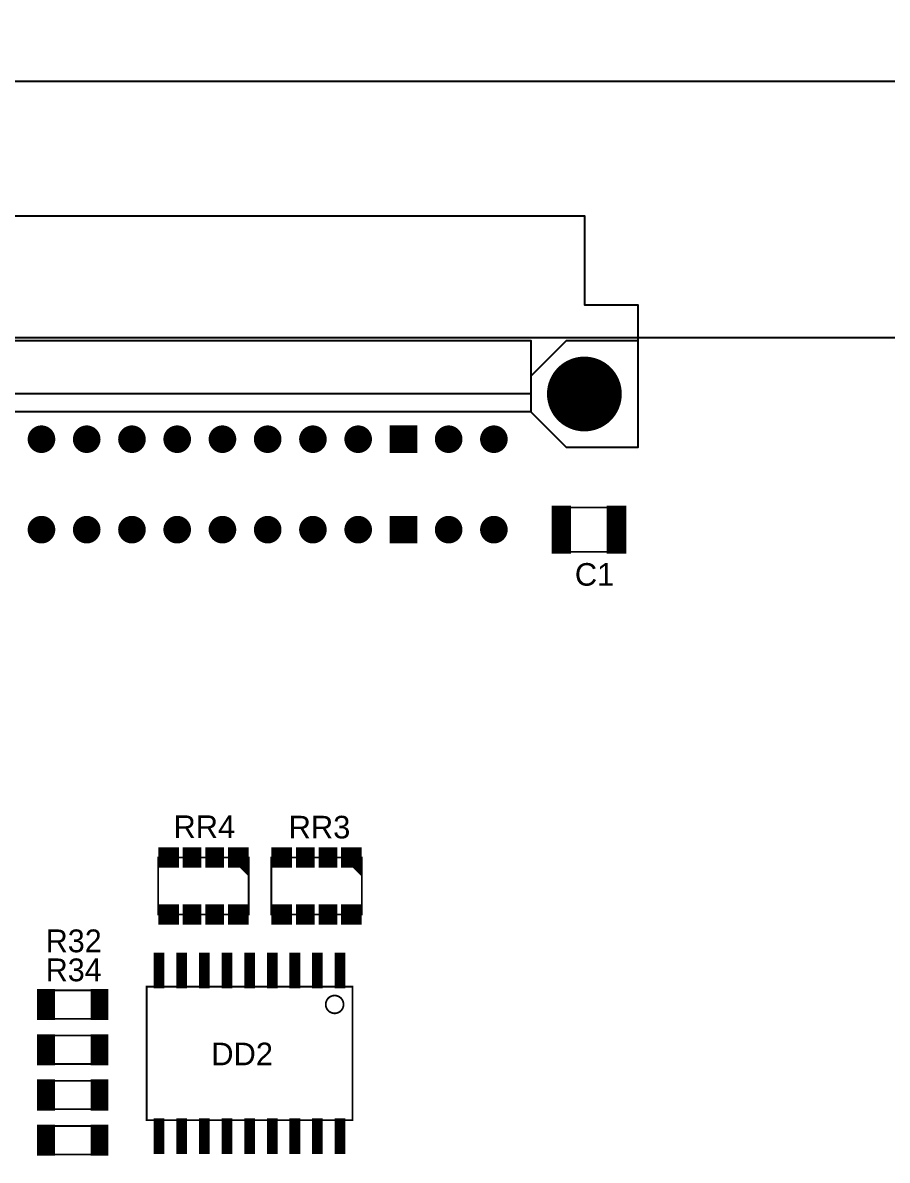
# Model space of a CAD drawing. Extents: x 51 to 816, y 111 to 274.
# Drawn here: x 141.8 to 202.5, y 193.7 to 273.6 of the extents above; entities that cross this region are included whole.
import ezdxf
from ezdxf.enums import TextEntityAlignment as Align

# ---------------------------------------------------------------- set-up
doc = ezdxf.new("R2010")
doc.units = 0
doc.header["$MEASUREMENT"] = 0
doc.layers.add('BOARD', color=7, linetype='Continuous')
doc.layers.add('TOP', color=7, linetype='Continuous')
doc.layers.add('РАЗМЕРЫ', color=7, linetype='Continuous', lineweight=0)
doc.styles.add('ГОСТ 2.304', font='CS_Gost2304.shx')
doc.dimstyles.new('ГОСТ', dxfattribs={"dimscale": 0, "dimtxt": 3, "dimasz": 3, "dimexe": 1.25, "dimexo": 0, "dimtad": 1, "dimtoh": 1, "dimdec": 3, "dimtxsty": 'ГОСТ 2.304', "dimcen": 5, "dimadec": 3, "dimazin": 2, "dimtfac": 0.75, "dimtdec": 4, "dimtmove": 1, "dimatfit": 3, "dimfxl": 1, "dimtolj": 1, "dimarcsym": 0})

# ---------------------------------------------------------------- blocks, each defined once
blk = doc.blocks.new('*D658')
at = {"layer": 'Defpoints', "color": 0}
for p in [(354.42, 269.484), (63.272, 251.484), (354.42, 251.484)]:
    blk.add_point(p, dxfattribs=at)
at = {"layer": 'РАЗМЕРЫ', "color": 0, "lineweight": -2}
for p, q in [((63.272, 251.484), (63.272, 270.734)), ((354.42, 251.484), (354.42, 270.734)), ((66.272, 269.484), (351.42, 269.484))]:
    blk.add_line(p, q, dxfattribs=at)
at = {"layer": 'РАЗМЕРЫ', "color": 0}
for points in [[(66.272, 269.984), (66.272, 268.984), (63.272, 269.484)], [(351.42, 268.984), (351.42, 269.984), (354.42, 269.484)]]:
    blk.add_solid(points, dxfattribs=at)
at = {"layer": 'РАЗМЕРЫ', "color": 0, "linetype": 'Continuous', "insert": (208.846, 271.609), "char_height": 3, "attachment_point": 5, "style": 'ГОСТ 2.304'}
blk.add_mtext('\\A1;233*', dxfattribs=at)

msp = doc.modelspace()

# ---------------------------------------------------------------- linework, layer by layer
at = {"layer": 'BOARD'}
msp.add_lwpolyline([(63.2722, 251.484), (354.4197, 251.484), (354.4197, 122.8965), (63.2722, 122.8965)], close=True, dxfattribs=at)
at = {"layer": 'TOP'}
msp.add_lwpolyline([(74.9735, 260.0153), (181.2235, 260.0153), (181.2235, 253.7653), (184.9735, 253.7653), (184.9735, 243.7653), (179.9735, 243.7653), (177.4735, 246.2653), (73.7235, 246.2653), (71.2235, 243.7653), (66.2235, 243.7653), (66.2235, 253.7653), (69.9735, 253.7653), (69.9735, 260.0153)], close=True, dxfattribs=at)
for points in [[(177.4735, 247.5153), (73.7235, 247.5153), (73.7235, 251.2653), (177.4735, 251.2653), (177.4735, 246.2653)], [(177.4735, 248.7653), (179.9735, 251.2653), (184.9735, 251.2653)]]:
    msp.add_lwpolyline(points, dxfattribs=at)
at = {"layer": 'TOP', "const_width": 0.125}
for points in [[(178.661, 247.5153, 1), (183.786, 247.5153, 1)], [(142.2172, 244.3403, 1), (144.0297, 244.3403, 1)], [(145.3922, 244.3403, 1), (147.2047, 244.3403, 1)], [(148.5672, 244.3403, 1), (150.3797, 244.3403, 1)], [(151.7422, 244.3403, 1), (153.5547, 244.3403, 1)], [(154.9172, 244.3403, 1), (156.7297, 244.3403, 1)], [(158.0922, 244.3403, 1), (159.9047, 244.3403, 1)], [(161.2672, 244.3403, 1), (163.0797, 244.3403, 1)], [(164.4422, 244.3403, 1), (166.2547, 244.3403, 1)], [(170.7922, 244.3403, 1), (172.6047, 244.3403, 1)], [(173.9672, 244.3403, 1), (175.7797, 244.3403, 1)], [(142.2172, 237.9903, 1), (144.0297, 237.9903, 1)], [(145.3922, 237.9903, 1), (147.2047, 237.9903, 1)], [(148.5672, 237.9903, 1), (150.3797, 237.9903, 1)], [(151.7422, 237.9903, 1), (153.5547, 237.9903, 1)], [(154.9172, 237.9903, 1), (156.7297, 237.9903, 1)], [(158.0922, 237.9903, 1), (159.9047, 237.9903, 1)], [(161.2672, 237.9903, 1), (163.0797, 237.9903, 1)], [(164.4422, 237.9903, 1), (166.2547, 237.9903, 1)], [(170.7922, 237.9903, 1), (172.6047, 237.9903, 1)], [(173.9672, 237.9903, 1), (175.7797, 237.9903, 1)], [(163.6972, 204.034, 1), (163.6972, 205.284, 1)]]:
    msp.add_lwpolyline(points, format="xyb", close=True, dxfattribs=at)
for points in [[(180.3035, 249.9065), (180.3035, 245.124)], [(180.4285, 249.9503), (180.4285, 245.0803)], [(180.5535, 249.9878), (180.5535, 245.0428)], [(180.6785, 250.019), (180.6785, 245.0115)], [(180.8035, 250.0428), (180.8035, 244.9878)], [(180.9285, 250.0603), (180.9285, 244.9703)], [(181.0535, 250.0715), (181.0535, 244.959)], [(181.1785, 250.0765), (181.1785, 244.954)], [(181.3022, 250.0753), (181.3022, 244.9553)], [(181.4285, 250.069), (181.4285, 244.9615)], [(181.5535, 250.0553), (181.5535, 244.9753)], [(181.6785, 250.0365), (181.6785, 244.994)], [(181.8035, 250.0103), (181.8035, 245.0203)], [(181.9285, 249.9778), (181.9285, 245.0528)], [(182.0535, 249.939), (182.0535, 245.0915)], [(182.1785, 249.8928), (182.1785, 245.1378)], [(179.3035, 249.2115), (179.3035, 245.819)], [(179.4285, 249.344), (179.4285, 245.6865)], [(179.5535, 249.4578), (179.5535, 245.5728)], [(179.6785, 249.559), (179.6785, 245.4715)], [(179.8035, 249.6478), (179.8035, 245.3828)], [(179.9285, 249.7253), (179.9285, 245.3053)], [(180.0535, 249.794), (180.0535, 245.2365)], [(180.1785, 249.854), (180.1785, 245.1765)], [(182.3035, 249.839), (182.3035, 245.1915)], [(182.4285, 249.7765), (182.4285, 245.254)], [(182.5535, 249.7053), (182.5535, 245.3253)], [(182.6785, 249.624), (182.6785, 245.4065)], [(182.8035, 249.5315), (182.8035, 245.499)], [(182.9285, 249.4278), (182.9285, 245.6028)], [(183.0535, 249.3078), (183.0535, 245.7228)], [(183.1785, 249.1715), (183.1785, 245.859)], [(178.8035, 248.3578), (178.8035, 246.6728)], [(178.9285, 248.654), (178.9285, 246.3765)], [(179.0535, 248.8778), (179.0535, 246.1528)], [(179.1785, 249.059), (179.1785, 245.9715)], [(183.3035, 249.0115), (183.3035, 246.019)], [(183.4285, 248.8203), (183.4285, 246.2103)], [(183.5535, 248.5815), (183.5535, 246.449)], [(178.6785, 247.814), (178.6785, 247.2165)], [(183.6785, 248.249), (183.6785, 246.7815)], [(142.6785, 245.129), (142.6785, 243.5515)], [(142.8035, 245.1878), (142.8035, 243.4928)], [(142.9285, 245.2253), (142.9285, 243.4553)], [(143.0535, 245.2428), (143.0535, 243.4378)], [(143.1785, 245.244), (143.1785, 243.4365)], [(143.3035, 245.2278), (143.3035, 243.4528)], [(143.4285, 245.1928), (143.4285, 243.4878)], [(143.5535, 245.1378), (143.5535, 243.5428)], [(145.8035, 245.099), (145.8035, 243.5815)], [(145.9285, 245.1665), (145.9285, 243.514)], [(146.0535, 245.2128), (146.0535, 243.4678)], [(146.1785, 245.2378), (146.1785, 243.4428)], [(146.3035, 245.2453), (146.3035, 243.4353)], [(146.4285, 245.2365), (146.4285, 243.444)], [(146.5535, 245.209), (146.5535, 243.4715)], [(146.6785, 245.1628), (146.6785, 243.5178)], [(149.0535, 245.1428), (149.0535, 243.5378)], [(149.1785, 245.1965), (149.1785, 243.484)], [(149.3035, 245.2303), (149.3035, 243.4503)], [(149.4285, 245.2453), (149.4285, 243.4353)], [(149.5535, 245.2428), (149.5535, 243.4378)], [(149.6785, 245.2228), (149.6785, 243.4578)], [(149.8035, 245.184), (149.8035, 243.4965)], [(149.9285, 245.124), (149.9285, 243.5565)], [(152.1785, 245.114), (152.1785, 243.5665)], [(152.3035, 245.1778), (152.3035, 243.5028)], [(152.4285, 245.219), (152.4285, 243.4615)], [(152.5535, 245.2415), (152.5535, 243.439)], [(152.6785, 245.2453), (152.6785, 243.4353)], [(152.8035, 245.2328), (152.8035, 243.4478)], [(152.9285, 245.2015), (152.9285, 243.479)], [(153.0535, 245.1503), (153.0535, 243.5303)], [(155.4285, 245.1553), (155.4285, 243.5253)], [(155.5535, 245.2053), (155.5535, 243.4753)], [(155.6785, 245.234), (155.6785, 243.4465)], [(155.8035, 245.2453), (155.8035, 243.4353)], [(155.9285, 245.2403), (155.9285, 243.4403)], [(156.0535, 245.2165), (156.0535, 243.464)], [(156.1785, 245.174), (156.1785, 243.5065)], [(156.3035, 245.1078), (156.3035, 243.5728)], [(158.5535, 245.129), (158.5535, 243.5515)], [(158.6785, 245.1878), (158.6785, 243.4928)], [(158.8035, 245.2253), (158.8035, 243.4553)], [(158.9285, 245.2428), (158.9285, 243.4378)], [(159.0535, 245.244), (159.0535, 243.4365)], [(159.1785, 245.2278), (159.1785, 243.4528)], [(159.3035, 245.1928), (159.3035, 243.4878)], [(159.4285, 245.1378), (159.4285, 243.5428)], [(161.6785, 245.099), (161.6785, 243.5815)], [(161.8035, 245.1665), (161.8035, 243.514)], [(161.9285, 245.2128), (161.9285, 243.4678)], [(162.0535, 245.2378), (162.0535, 243.4428)], [(162.1785, 245.2453), (162.1785, 243.4353)], [(162.3035, 245.2365), (162.3035, 243.444)], [(162.4285, 245.209), (162.4285, 243.4715)], [(162.5535, 245.1628), (162.5535, 243.5178)], [(164.9285, 245.1428), (164.9285, 243.5378)], [(165.0535, 245.1965), (165.0535, 243.484)], [(165.1785, 245.2303), (165.1785, 243.4503)], [(165.3035, 245.2453), (165.3035, 243.4353)], [(165.4285, 245.2428), (165.4285, 243.4378)], [(165.5535, 245.2228), (165.5535, 243.4578)], [(165.6785, 245.184), (165.6785, 243.4965)], [(165.8035, 245.124), (165.8035, 243.5565)], [(167.6785, 245.2465), (167.6785, 243.434)], [(167.8035, 245.2465), (167.8035, 243.434)], [(167.9285, 245.2465), (167.9285, 243.434)], [(168.0535, 245.2465), (168.0535, 243.434)], [(168.1785, 245.2465), (168.1785, 243.434)], [(168.3035, 245.2465), (168.3035, 243.434)], [(168.4285, 245.2465), (168.4285, 243.434)], [(168.5535, 245.2465), (168.5535, 243.434)], [(168.6785, 245.2465), (168.6785, 243.434)], [(168.8035, 245.2465), (168.8035, 243.434)], [(168.9285, 245.2465), (168.9285, 243.434)], [(169.0535, 245.2465), (169.0535, 243.434)], [(169.1785, 245.2465), (169.1785, 243.434)], [(169.3035, 245.2465), (169.3035, 243.434)], [(169.4285, 245.2465), (169.4285, 243.434)], [(171.3035, 245.1553), (171.3035, 243.5253)], [(171.4285, 245.2053), (171.4285, 243.4753)], [(171.5535, 245.234), (171.5535, 243.4465)], [(171.6785, 245.2453), (171.6785, 243.4353)], [(171.8035, 245.2403), (171.8035, 243.4403)], [(171.9285, 245.2165), (171.9285, 243.464)], [(172.0535, 245.174), (172.0535, 243.5065)], [(172.1785, 245.1078), (172.1785, 243.5728)], [(174.4285, 245.129), (174.4285, 243.5515)], [(174.5535, 245.1878), (174.5535, 243.4928)], [(174.6785, 245.2253), (174.6785, 243.4553)], [(174.8035, 245.2428), (174.8035, 243.4378)], [(174.9285, 245.244), (174.9285, 243.4365)], [(175.0535, 245.2278), (175.0535, 243.4528)], [(175.1785, 245.1928), (175.1785, 243.4878)], [(175.3035, 245.1378), (175.3035, 243.5428)], [(142.3035, 244.7253), (142.3035, 243.9553)], [(142.4285, 244.9215), (142.4285, 243.759)], [(142.5535, 245.044), (142.5535, 243.6365)], [(143.6785, 245.0565), (143.6785, 243.624)], [(143.8035, 244.939), (143.8035, 243.7415)], [(143.9285, 244.7565), (143.9285, 243.924)], [(145.4285, 244.594), (145.4285, 244.0865)], [(145.5535, 244.8553), (145.5535, 243.8253)], [(145.6785, 245.0003), (145.6785, 243.6803)], [(146.8035, 245.0928), (146.8035, 243.5878)], [(146.9285, 244.9915), (146.9285, 243.689)], [(147.0535, 244.8415), (147.0535, 243.839)], [(147.1785, 244.5565), (147.1785, 244.124)], [(148.6785, 244.7753), (148.6785, 243.9053)], [(148.8035, 244.9503), (148.8035, 243.7303)], [(148.9285, 245.064), (148.9285, 243.6165)], [(150.0535, 245.0365), (150.0535, 243.644)], [(150.1785, 244.909), (150.1785, 243.7715)], [(150.3035, 244.704), (150.3035, 243.9765)], [(151.8035, 244.6678), (151.8035, 244.0128)], [(151.9285, 244.8903), (151.9285, 243.7903)], [(152.0535, 245.0228), (152.0535, 243.6578)], [(153.1785, 245.0753), (153.1785, 243.6053)], [(153.3035, 244.9665), (153.3035, 243.714)], [(153.4285, 244.8015), (153.4285, 243.879)], [(153.5535, 244.3878), (153.5535, 244.2928)], [(154.9285, 244.4815), (154.9285, 244.199)], [(155.0535, 244.8178), (155.0535, 243.8628)], [(155.1785, 244.9765), (155.1785, 243.704)], [(155.3035, 245.0815), (155.3035, 243.599)], [(156.4285, 245.014), (156.4285, 243.6665)], [(156.5535, 244.8765), (156.5535, 243.804)], [(156.6785, 244.6403), (156.6785, 244.0403)], [(158.1785, 244.7253), (158.1785, 243.9553)], [(158.3035, 244.9215), (158.3035, 243.759)], [(158.4285, 245.044), (158.4285, 243.6365)], [(159.5535, 245.0565), (159.5535, 243.624)], [(159.6785, 244.939), (159.6785, 243.7415)], [(159.8035, 244.7565), (159.8035, 243.924)], [(161.3035, 244.594), (161.3035, 244.0865)], [(161.4285, 244.8553), (161.4285, 243.8253)], [(161.5535, 245.0003), (161.5535, 243.6803)], [(162.6785, 245.0928), (162.6785, 243.5878)], [(162.8035, 244.9915), (162.8035, 243.689)], [(162.9285, 244.8415), (162.9285, 243.839)], [(163.0535, 244.5565), (163.0535, 244.124)], [(164.5535, 244.7753), (164.5535, 243.9053)], [(164.6785, 244.9503), (164.6785, 243.7303)], [(164.8035, 245.064), (164.8035, 243.6165)], [(165.9285, 245.0365), (165.9285, 243.644)], [(166.0535, 244.909), (166.0535, 243.7715)], [(166.1785, 244.704), (166.1785, 243.9765)], [(170.8035, 244.4815), (170.8035, 244.199)], [(170.9285, 244.8178), (170.9285, 243.8628)], [(171.0535, 244.9765), (171.0535, 243.704)], [(171.1785, 245.0815), (171.1785, 243.599)], [(172.3035, 245.014), (172.3035, 243.6665)], [(172.4285, 244.8765), (172.4285, 243.804)], [(172.5535, 244.6403), (172.5535, 244.0403)], [(174.0535, 244.7253), (174.0535, 243.9553)], [(174.1785, 244.9215), (174.1785, 243.759)], [(174.3035, 245.044), (174.3035, 243.6365)], [(175.4285, 245.0565), (175.4285, 243.624)], [(175.5535, 244.939), (175.5535, 243.7415)], [(175.6785, 244.7565), (175.6785, 243.924)], [(179.0535, 239.6153), (179.0535, 236.3653)], [(179.1785, 239.6153), (179.1785, 236.3653)], [(179.3035, 239.6153), (179.3035, 236.3653)], [(179.4285, 239.6153), (179.4285, 236.3653)], [(179.5535, 239.6153), (179.5535, 236.3653)], [(179.6785, 239.6153), (179.6785, 236.3653)], [(179.8035, 239.6153), (179.8035, 236.3653)], [(179.9285, 239.6153), (179.9285, 236.3653)], [(180.0535, 239.6153), (180.0535, 236.3653)], [(180.1785, 239.6153), (180.1785, 236.3653)], [(182.9285, 239.6153), (182.9285, 236.3653)], [(183.0535, 239.6153), (183.0535, 236.3653)], [(183.1785, 239.6153), (183.1785, 236.3653)], [(183.3035, 239.6153), (183.3035, 236.3653)], [(183.4285, 239.6153), (183.4285, 236.3653)], [(183.5535, 239.6153), (183.5535, 236.3653)], [(183.6785, 239.6153), (183.6785, 236.3653)], [(183.8035, 239.6153), (183.8035, 236.3653)], [(183.9285, 239.6153), (183.9285, 236.3653)], [(184.0535, 239.6153), (184.0535, 236.3653)], [(142.6785, 238.779), (142.6785, 237.2015)], [(142.8035, 238.8378), (142.8035, 237.1428)], [(142.9285, 238.8753), (142.9285, 237.1053)], [(143.0535, 238.8928), (143.0535, 237.0878)], [(143.1785, 238.894), (143.1785, 237.0865)], [(143.3035, 238.8778), (143.3035, 237.1028)], [(143.4285, 238.8428), (143.4285, 237.1378)], [(143.5535, 238.7878), (143.5535, 237.1928)], [(145.8035, 238.749), (145.8035, 237.2315)], [(145.9285, 238.8165), (145.9285, 237.164)], [(146.0535, 238.8628), (146.0535, 237.1178)], [(146.1785, 238.8878), (146.1785, 237.0928)], [(146.3035, 238.8953), (146.3035, 237.0853)], [(146.4285, 238.8865), (146.4285, 237.094)], [(146.5535, 238.859), (146.5535, 237.1215)], [(146.6785, 238.8128), (146.6785, 237.1678)], [(146.8035, 238.7428), (146.8035, 237.2378)], [(148.9285, 238.714), (148.9285, 237.2665)], [(149.0535, 238.7928), (149.0535, 237.1878)], [(149.1785, 238.8465), (149.1785, 237.134)], [(149.3035, 238.8803), (149.3035, 237.1003)], [(149.4285, 238.8953), (149.4285, 237.0853)], [(149.5535, 238.8928), (149.5535, 237.0878)], [(149.6785, 238.8728), (149.6785, 237.1078)], [(149.8035, 238.834), (149.8035, 237.1465)], [(149.9285, 238.774), (149.9285, 237.2065)], [(152.1785, 238.764), (152.1785, 237.2165)], [(152.3035, 238.8278), (152.3035, 237.1528)], [(152.4285, 238.869), (152.4285, 237.1115)], [(152.5535, 238.8915), (152.5535, 237.089)], [(152.6785, 238.8953), (152.6785, 237.0853)], [(152.8035, 238.8828), (152.8035, 237.0978)], [(152.9285, 238.8515), (152.9285, 237.129)], [(153.0535, 238.8003), (153.0535, 237.1803)], [(153.1785, 238.7253), (153.1785, 237.2553)], [(155.3035, 238.7315), (155.3035, 237.249)], [(155.4285, 238.8053), (155.4285, 237.1753)], [(155.5535, 238.8553), (155.5535, 237.1253)], [(155.6785, 238.884), (155.6785, 237.0965)], [(155.8035, 238.8953), (155.8035, 237.0853)], [(155.9285, 238.8903), (155.9285, 237.0903)], [(156.0535, 238.8665), (156.0535, 237.114)], [(156.1785, 238.824), (156.1785, 237.1565)], [(156.3035, 238.7578), (156.3035, 237.2228)], [(158.5535, 238.779), (158.5535, 237.2015)], [(158.6785, 238.8378), (158.6785, 237.1428)], [(158.8035, 238.8753), (158.8035, 237.1053)], [(158.9285, 238.8928), (158.9285, 237.0878)], [(159.0535, 238.894), (159.0535, 237.0865)], [(159.1785, 238.8778), (159.1785, 237.1028)], [(159.3035, 238.8428), (159.3035, 237.1378)], [(159.4285, 238.7878), (159.4285, 237.1928)], [(161.6785, 238.749), (161.6785, 237.2315)], [(161.8035, 238.8165), (161.8035, 237.164)], [(161.9285, 238.8628), (161.9285, 237.1178)], [(162.0535, 238.8878), (162.0535, 237.0928)], [(162.1785, 238.8953), (162.1785, 237.0853)], [(162.3035, 238.8865), (162.3035, 237.094)], [(162.4285, 238.859), (162.4285, 237.1215)], [(162.5535, 238.8128), (162.5535, 237.1678)], [(162.6785, 238.7428), (162.6785, 237.2378)], [(164.8035, 238.714), (164.8035, 237.2665)], [(164.9285, 238.7928), (164.9285, 237.1878)], [(165.0535, 238.8465), (165.0535, 237.134)], [(165.1785, 238.8803), (165.1785, 237.1003)], [(165.3035, 238.8953), (165.3035, 237.0853)], [(165.4285, 238.8928), (165.4285, 237.0878)], [(165.5535, 238.8728), (165.5535, 237.1078)], [(165.6785, 238.834), (165.6785, 237.1465)], [(165.8035, 238.774), (165.8035, 237.2065)], [(167.6785, 238.8965), (167.6785, 237.084)], [(167.8035, 238.8965), (167.8035, 237.084)], [(167.9285, 238.8965), (167.9285, 237.084)], [(168.0535, 238.8965), (168.0535, 237.084)], [(168.1785, 238.8965), (168.1785, 237.084)], [(168.3035, 238.8965), (168.3035, 237.084)], [(168.4285, 238.8965), (168.4285, 237.084)], [(168.5535, 238.8965), (168.5535, 237.084)], [(168.6785, 238.8965), (168.6785, 237.084)], [(168.8035, 238.8965), (168.8035, 237.084)], [(168.9285, 238.8965), (168.9285, 237.084)], [(169.0535, 238.8965), (169.0535, 237.084)], [(169.1785, 238.8965), (169.1785, 237.084)], [(169.3035, 238.8965), (169.3035, 237.084)], [(169.4285, 238.8965), (169.4285, 237.084)], [(171.1785, 238.7315), (171.1785, 237.249)], [(171.3035, 238.8053), (171.3035, 237.1753)], [(171.4285, 238.8553), (171.4285, 237.1253)], [(171.5535, 238.884), (171.5535, 237.0965)], [(171.6785, 238.8953), (171.6785, 237.0853)], [(171.8035, 238.8903), (171.8035, 237.0903)], [(171.9285, 238.8665), (171.9285, 237.114)], [(172.0535, 238.824), (172.0535, 237.1565)], [(172.1785, 238.7578), (172.1785, 237.2228)], [(174.4285, 238.779), (174.4285, 237.2015)], [(174.5535, 238.8378), (174.5535, 237.1428)], [(174.6785, 238.8753), (174.6785, 237.1053)], [(174.8035, 238.8928), (174.8035, 237.0878)], [(174.9285, 238.894), (174.9285, 237.0865)], [(175.0535, 238.8778), (175.0535, 237.1028)], [(175.1785, 238.8428), (175.1785, 237.1378)], [(175.3035, 238.7878), (175.3035, 237.1928)], [(142.3035, 238.3753), (142.3035, 237.6053)], [(142.4285, 238.5715), (142.4285, 237.409)], [(142.5535, 238.694), (142.5535, 237.2865)], [(143.6785, 238.7065), (143.6785, 237.274)], [(143.8035, 238.589), (143.8035, 237.3915)], [(143.9285, 238.4065), (143.9285, 237.574)], [(145.4285, 238.244), (145.4285, 237.7365)], [(145.5535, 238.5053), (145.5535, 237.4753)], [(145.6785, 238.6503), (145.6785, 237.3303)], [(146.9285, 238.6415), (146.9285, 237.339)], [(147.0535, 238.4915), (147.0535, 237.489)], [(147.1785, 238.2065), (147.1785, 237.774)], [(148.6785, 238.4253), (148.6785, 237.5553)], [(148.8035, 238.6003), (148.8035, 237.3803)], [(150.0535, 238.6865), (150.0535, 237.294)], [(150.1785, 238.559), (150.1785, 237.4215)], [(150.3035, 238.354), (150.3035, 237.6265)], [(151.8035, 238.3178), (151.8035, 237.6628)], [(151.9285, 238.5403), (151.9285, 237.4403)], [(152.0535, 238.6728), (152.0535, 237.3078)], [(153.3035, 238.6165), (153.3035, 237.364)], [(153.4285, 238.4515), (153.4285, 237.529)], [(153.5535, 238.0378), (153.5535, 237.9428)], [(154.9285, 238.1315), (154.9285, 237.849)], [(155.0535, 238.4678), (155.0535, 237.5128)], [(155.1785, 238.6265), (155.1785, 237.354)], [(156.4285, 238.664), (156.4285, 237.3165)], [(156.5535, 238.5265), (156.5535, 237.454)], [(156.6785, 238.2903), (156.6785, 237.6903)], [(158.1785, 238.3753), (158.1785, 237.6053)], [(158.3035, 238.5715), (158.3035, 237.409)], [(158.4285, 238.694), (158.4285, 237.2865)], [(159.5535, 238.7065), (159.5535, 237.274)], [(159.6785, 238.589), (159.6785, 237.3915)], [(159.8035, 238.4065), (159.8035, 237.574)], [(161.3035, 238.244), (161.3035, 237.7365)], [(161.4285, 238.5053), (161.4285, 237.4753)], [(161.5535, 238.6503), (161.5535, 237.3303)], [(162.8035, 238.6415), (162.8035, 237.339)], [(162.9285, 238.4915), (162.9285, 237.489)], [(163.0535, 238.2065), (163.0535, 237.774)], [(164.5535, 238.4253), (164.5535, 237.5553)], [(164.6785, 238.6003), (164.6785, 237.3803)], [(165.9285, 238.6865), (165.9285, 237.294)], [(166.0535, 238.559), (166.0535, 237.4215)], [(166.1785, 238.354), (166.1785, 237.6265)], [(170.8035, 238.1315), (170.8035, 237.849)], [(170.9285, 238.4678), (170.9285, 237.5128)], [(171.0535, 238.6265), (171.0535, 237.354)], [(172.3035, 238.664), (172.3035, 237.3165)], [(172.4285, 238.5265), (172.4285, 237.454)], [(172.5535, 238.2903), (172.5535, 237.6903)], [(174.0535, 238.3753), (174.0535, 237.6053)], [(174.1785, 238.5715), (174.1785, 237.409)], [(174.3035, 238.694), (174.3035, 237.2865)], [(175.4285, 238.7065), (175.4285, 237.274)], [(175.5535, 238.589), (175.5535, 237.3915)], [(175.6785, 238.4065), (175.6785, 237.574)], [(151.4285, 215.6278), (151.4285, 214.3153)], [(151.5535, 215.6278), (151.5535, 214.3153)], [(151.6785, 215.6278), (151.6785, 214.3153)], [(151.8035, 215.6278), (151.8035, 214.3153)], [(151.9285, 215.6278), (151.9285, 214.3153)], [(152.0535, 215.6278), (152.0535, 214.3153)], [(152.1785, 215.6278), (152.1785, 214.3153)], [(152.3035, 215.6278), (152.3035, 214.3153)], [(152.4285, 215.6278), (152.4285, 214.3153)], [(152.5535, 215.6278), (152.5535, 214.3153)], [(152.6785, 215.6278), (152.6785, 214.3153)], [(153.1785, 215.6278), (153.1785, 214.3153)], [(153.3035, 215.6278), (153.3035, 214.3153)], [(153.4285, 215.6278), (153.4285, 214.3153)], [(153.5535, 215.6278), (153.5535, 214.3153)], [(153.6785, 215.6278), (153.6785, 214.3153)], [(153.8035, 215.6278), (153.8035, 214.3153)], [(153.9285, 215.6278), (153.9285, 214.3153)], [(154.0535, 215.6278), (154.0535, 214.3153)], [(154.1785, 215.6278), (154.1785, 214.3153)], [(154.8035, 215.6278), (154.8035, 214.3153)], [(154.9285, 215.6278), (154.9285, 214.3153)], [(155.0535, 215.6278), (155.0535, 214.3153)], [(155.1785, 215.6278), (155.1785, 214.3153)], [(155.3035, 215.6278), (155.3035, 214.3153)], [(155.4285, 215.6278), (155.4285, 214.3153)], [(155.5535, 215.6278), (155.5535, 214.3153)], [(155.6785, 215.6278), (155.6785, 214.3153)], [(155.8035, 215.6278), (155.8035, 214.3153)], [(156.3035, 215.6278), (156.3035, 214.3153)], [(156.4285, 215.6278), (156.4285, 214.3153)], [(156.5535, 215.6278), (156.5535, 214.3153)], [(156.6785, 215.6278), (156.6785, 214.3153)], [(156.8035, 215.6278), (156.8035, 214.3153)], [(156.9285, 215.6278), (156.9285, 214.3153)], [(157.0535, 215.6278), (157.0535, 214.3153)], [(157.1785, 215.6278), (157.1785, 214.3153)], [(157.3035, 215.6278), (157.3035, 214.3153)], [(157.4285, 215.6278), (157.4285, 214.3153)], [(157.5535, 215.6278), (157.5535, 214.3153)], [(159.4285, 215.6278), (159.4285, 214.3153)], [(159.5535, 215.6278), (159.5535, 214.3153)], [(159.6785, 215.6278), (159.6785, 214.3153)], [(159.8035, 215.6278), (159.8035, 214.3153)], [(159.9285, 215.6278), (159.9285, 214.3153)], [(160.0535, 215.6278), (160.0535, 214.3153)], [(160.1785, 215.6278), (160.1785, 214.3153)], [(160.3035, 215.6278), (160.3035, 214.3153)], [(160.4285, 215.6278), (160.4285, 214.3153)], [(160.5535, 215.6278), (160.5535, 214.3153)], [(161.0535, 215.6278), (161.0535, 214.3153)], [(161.1785, 215.6278), (161.1785, 214.3153)], [(161.3035, 215.6278), (161.3035, 214.3153)], [(161.4285, 215.6278), (161.4285, 214.3153)], [(161.5535, 215.6278), (161.5535, 214.3153)], [(161.6785, 215.6278), (161.6785, 214.3153)], [(161.8035, 215.6278), (161.8035, 214.3153)], [(161.9285, 215.6278), (161.9285, 214.3153)], [(162.0535, 215.6278), (162.0535, 214.3153)], [(162.1785, 215.6278), (162.1785, 214.3153)], [(162.6785, 215.6278), (162.6785, 214.3153)], [(162.8035, 215.6278), (162.8035, 214.3153)], [(162.9285, 215.6278), (162.9285, 214.3153)], [(163.0535, 215.6278), (163.0535, 214.3153)], [(163.1785, 215.6278), (163.1785, 214.3153)], [(163.3035, 215.6278), (163.3035, 214.3153)], [(163.4285, 215.6278), (163.4285, 214.3153)], [(163.5535, 215.6278), (163.5535, 214.3153)], [(163.6785, 215.6278), (163.6785, 214.3153)], [(163.8035, 215.6278), (163.8035, 214.3153)], [(164.3035, 215.6278), (164.3035, 214.3153)], [(164.4285, 215.6278), (164.4285, 214.3153)], [(164.5535, 215.6278), (164.5535, 214.3153)], [(164.6785, 215.6278), (164.6785, 214.3153)], [(164.8035, 215.6278), (164.8035, 214.3153)], [(164.9285, 215.6278), (164.9285, 214.3153)], [(165.0535, 215.6278), (165.0535, 214.3153)], [(165.1785, 215.6278), (165.1785, 214.3153)], [(165.3035, 215.6278), (165.3035, 214.3153)], [(165.4285, 215.6278), (165.4285, 214.3153)], [(157.666, 213.7215), (156.416, 214.9715)], [(157.666, 213.8465), (156.541, 214.9715)], [(157.666, 213.9715), (156.666, 214.9715)], [(157.666, 214.0965), (156.791, 214.9715)], [(157.666, 214.2215), (156.916, 214.9715)], [(157.666, 214.3465), (157.041, 214.9715)], [(157.666, 214.4715), (157.166, 214.9715)], [(157.666, 214.5965), (157.291, 214.9715)], [(157.666, 214.7215), (157.416, 214.9715)], [(157.666, 214.8465), (157.541, 214.9715)], [(165.6035, 213.7215), (164.3535, 214.9715)], [(165.6035, 213.8465), (164.4785, 214.9715)], [(165.6035, 213.9715), (164.6035, 214.9715)], [(165.6035, 214.0965), (164.7285, 214.9715)], [(165.6035, 214.2215), (164.8535, 214.9715)], [(165.6035, 214.3465), (164.9785, 214.9715)], [(165.6035, 214.4715), (165.1035, 214.9715)], [(165.6035, 214.5965), (165.2285, 214.9715)], [(165.6035, 214.7215), (165.3535, 214.9715)], [(165.6035, 214.8465), (165.4785, 214.9715)], [(151.4285, 211.6278), (151.4285, 210.3153)], [(151.5535, 211.6278), (151.5535, 210.3153)], [(151.6785, 211.6278), (151.6785, 210.3153)], [(151.8035, 211.6278), (151.8035, 210.3153)], [(151.9285, 211.6278), (151.9285, 210.3153)], [(152.0535, 211.6278), (152.0535, 210.3153)], [(152.1785, 211.6278), (152.1785, 210.3153)], [(152.3035, 211.6278), (152.3035, 210.3153)], [(152.4285, 211.6278), (152.4285, 210.3153)], [(152.5535, 211.6278), (152.5535, 210.3153)], [(152.6785, 211.6278), (152.6785, 210.3153)], [(153.1785, 211.6278), (153.1785, 210.3153)], [(153.3035, 211.6278), (153.3035, 210.3153)], [(153.4285, 211.6278), (153.4285, 210.3153)], [(153.5535, 211.6278), (153.5535, 210.3153)], [(153.6785, 211.6278), (153.6785, 210.3153)], [(153.8035, 211.6278), (153.8035, 210.3153)], [(153.9285, 211.6278), (153.9285, 210.3153)], [(154.0535, 211.6278), (154.0535, 210.3153)], [(154.1785, 211.6278), (154.1785, 210.3153)], [(154.8035, 211.6278), (154.8035, 210.3153)], [(154.9285, 211.6278), (154.9285, 210.3153)], [(155.0535, 211.6278), (155.0535, 210.3153)], [(155.1785, 211.6278), (155.1785, 210.3153)], [(155.3035, 211.6278), (155.3035, 210.3153)], [(155.4285, 211.6278), (155.4285, 210.3153)], [(155.5535, 211.6278), (155.5535, 210.3153)], [(155.6785, 211.6278), (155.6785, 210.3153)], [(155.8035, 211.6278), (155.8035, 210.3153)], [(156.3035, 211.6278), (156.3035, 210.3153)], [(156.4285, 211.6278), (156.4285, 210.3153)], [(156.5535, 211.6278), (156.5535, 210.3153)], [(156.6785, 211.6278), (156.6785, 210.3153)], [(156.8035, 211.6278), (156.8035, 210.3153)], [(156.9285, 211.6278), (156.9285, 210.3153)], [(157.0535, 211.6278), (157.0535, 210.3153)], [(157.1785, 211.6278), (157.1785, 210.3153)], [(157.3035, 211.6278), (157.3035, 210.3153)], [(157.4285, 211.6278), (157.4285, 210.3153)], [(157.5535, 211.6278), (157.5535, 210.3153)], [(159.4285, 211.6278), (159.4285, 210.3153)], [(159.5535, 211.6278), (159.5535, 210.3153)], [(159.6785, 211.6278), (159.6785, 210.3153)], [(159.8035, 211.6278), (159.8035, 210.3153)], [(159.9285, 211.6278), (159.9285, 210.3153)], [(160.0535, 211.6278), (160.0535, 210.3153)], [(160.1785, 211.6278), (160.1785, 210.3153)], [(160.3035, 211.6278), (160.3035, 210.3153)], [(160.4285, 211.6278), (160.4285, 210.3153)], [(160.5535, 211.6278), (160.5535, 210.3153)], [(161.0535, 211.6278), (161.0535, 210.3153)], [(161.1785, 211.6278), (161.1785, 210.3153)], [(161.3035, 211.6278), (161.3035, 210.3153)], [(161.4285, 211.6278), (161.4285, 210.3153)], [(161.5535, 211.6278), (161.5535, 210.3153)], [(161.6785, 211.6278), (161.6785, 210.3153)], [(161.8035, 211.6278), (161.8035, 210.3153)], [(161.9285, 211.6278), (161.9285, 210.3153)], [(162.0535, 211.6278), (162.0535, 210.3153)], [(162.1785, 211.6278), (162.1785, 210.3153)], [(162.6785, 211.6278), (162.6785, 210.3153)], [(162.8035, 211.6278), (162.8035, 210.3153)], [(162.9285, 211.6278), (162.9285, 210.3153)], [(163.0535, 211.6278), (163.0535, 210.3153)], [(163.1785, 211.6278), (163.1785, 210.3153)], [(163.3035, 211.6278), (163.3035, 210.3153)], [(163.4285, 211.6278), (163.4285, 210.3153)], [(163.5535, 211.6278), (163.5535, 210.3153)], [(163.6785, 211.6278), (163.6785, 210.3153)], [(163.8035, 211.6278), (163.8035, 210.3153)], [(164.3035, 211.6278), (164.3035, 210.3153)], [(164.4285, 211.6278), (164.4285, 210.3153)], [(164.5535, 211.6278), (164.5535, 210.3153)], [(164.6785, 211.6278), (164.6785, 210.3153)], [(164.8035, 211.6278), (164.8035, 210.3153)], [(164.9285, 211.6278), (164.9285, 210.3153)], [(165.0535, 211.6278), (165.0535, 210.3153)], [(165.1785, 211.6278), (165.1785, 210.3153)], [(165.3035, 211.6278), (165.3035, 210.3153)], [(165.4285, 211.6278), (165.4285, 210.3153)], [(151.1785, 208.2215), (151.1785, 205.8465)], [(151.3035, 208.2215), (151.3035, 205.8465)], [(151.4285, 208.2215), (151.4285, 205.8465)], [(151.5535, 208.2215), (151.5535, 205.8465)], [(151.6785, 208.2215), (151.6785, 205.8465)], [(152.6785, 208.2215), (152.6785, 205.8465)], [(152.8035, 208.2215), (152.8035, 205.8465)], [(152.9285, 208.2215), (152.9285, 205.8465)], [(153.0535, 208.2215), (153.0535, 205.8465)], [(153.1785, 208.2215), (153.1785, 205.8465)], [(154.3035, 208.2215), (154.3035, 205.8465)], [(154.4285, 208.2215), (154.4285, 205.8465)], [(154.5535, 208.2215), (154.5535, 205.8465)], [(154.6785, 208.2215), (154.6785, 205.8465)], [(154.8035, 208.2215), (154.8035, 205.8465)], [(155.9285, 208.2215), (155.9285, 205.8465)], [(156.0535, 208.2215), (156.0535, 205.8465)], [(156.1785, 208.2215), (156.1785, 205.8465)], [(156.3035, 208.2215), (156.3035, 205.8465)], [(156.4285, 208.2215), (156.4285, 205.8465)], [(157.4285, 208.2215), (157.4285, 205.8465)], [(157.5535, 208.2215), (157.5535, 205.8465)], [(157.6785, 208.2215), (157.6785, 205.8465)], [(157.8035, 208.2215), (157.8035, 205.8465)], [(157.9285, 208.2215), (157.9285, 205.8465)], [(159.0535, 208.2215), (159.0535, 205.8465)], [(159.1785, 208.2215), (159.1785, 205.8465)], [(159.3035, 208.2215), (159.3035, 205.8465)], [(159.4285, 208.2215), (159.4285, 205.8465)], [(159.5535, 208.2215), (159.5535, 205.8465)], [(160.6785, 208.2215), (160.6785, 205.8465)], [(160.8035, 208.2215), (160.8035, 205.8465)], [(160.9285, 208.2215), (160.9285, 205.8465)], [(161.0535, 208.2215), (161.0535, 205.8465)], [(161.1785, 208.2215), (161.1785, 205.8465)], [(162.1785, 208.2215), (162.1785, 205.8465)], [(162.3035, 208.2215), (162.3035, 205.8465)], [(162.4285, 208.2215), (162.4285, 205.8465)], [(162.5535, 208.2215), (162.5535, 205.8465)], [(162.6785, 208.2215), (162.6785, 205.8465)], [(162.8035, 208.2215), (162.8035, 205.8465)], [(163.8035, 208.2215), (163.8035, 205.8465)], [(163.9285, 208.2215), (163.9285, 205.8465)], [(164.0535, 208.2215), (164.0535, 205.8465)], [(164.1785, 208.2215), (164.1785, 205.8465)], [(164.3035, 208.2215), (164.3035, 205.8465)], [(142.9285, 205.684), (142.9285, 203.6215)], [(143.0535, 205.684), (143.0535, 203.6215)], [(143.1785, 205.684), (143.1785, 203.6215)], [(143.3035, 205.684), (143.3035, 203.6215)], [(143.4285, 205.684), (143.4285, 203.6215)], [(143.5535, 205.684), (143.5535, 203.6215)], [(143.6785, 205.684), (143.6785, 203.6215)], [(143.8035, 205.684), (143.8035, 203.6215)], [(143.9285, 205.684), (143.9285, 203.6215)], [(146.6785, 205.684), (146.6785, 203.6215)], [(146.8035, 205.684), (146.8035, 203.6215)], [(146.9285, 205.684), (146.9285, 203.6215)], [(147.0535, 205.684), (147.0535, 203.6215)], [(147.1785, 205.684), (147.1785, 203.6215)], [(147.3035, 205.684), (147.3035, 203.6215)], [(147.4285, 205.684), (147.4285, 203.6215)], [(147.5535, 205.684), (147.5535, 203.6215)], [(147.6785, 205.684), (147.6785, 203.6215)], [(142.9285, 202.509), (142.9285, 200.4465)], [(143.0535, 202.509), (143.0535, 200.4465)], [(143.1785, 202.509), (143.1785, 200.4465)], [(143.3035, 202.509), (143.3035, 200.4465)], [(143.4285, 202.509), (143.4285, 200.4465)], [(143.5535, 202.509), (143.5535, 200.4465)], [(143.6785, 202.509), (143.6785, 200.4465)], [(143.8035, 202.509), (143.8035, 200.4465)], [(143.9285, 202.509), (143.9285, 200.4465)], [(146.6785, 202.509), (146.6785, 200.4465)], [(146.8035, 202.509), (146.8035, 200.4465)], [(146.9285, 202.509), (146.9285, 200.4465)], [(147.0535, 202.509), (147.0535, 200.4465)], [(147.1785, 202.509), (147.1785, 200.4465)], [(147.3035, 202.509), (147.3035, 200.4465)], [(147.4285, 202.509), (147.4285, 200.4465)], [(147.5535, 202.509), (147.5535, 200.4465)], [(147.6785, 202.509), (147.6785, 200.4465)], [(142.9285, 199.334), (142.9285, 197.2715)], [(143.0535, 199.334), (143.0535, 197.2715)], [(143.1785, 199.334), (143.1785, 197.2715)], [(143.3035, 199.334), (143.3035, 197.2715)], [(143.4285, 199.334), (143.4285, 197.2715)], [(143.5535, 199.334), (143.5535, 197.2715)], [(143.6785, 199.334), (143.6785, 197.2715)], [(143.8035, 199.334), (143.8035, 197.2715)], [(143.9285, 199.334), (143.9285, 197.2715)], [(146.6785, 199.334), (146.6785, 197.2715)], [(146.8035, 199.334), (146.8035, 197.2715)], [(146.9285, 199.334), (146.9285, 197.2715)], [(147.0535, 199.334), (147.0535, 197.2715)], [(147.1785, 199.334), (147.1785, 197.2715)], [(147.3035, 199.334), (147.3035, 197.2715)], [(147.4285, 199.334), (147.4285, 197.2715)], [(147.5535, 199.334), (147.5535, 197.2715)], [(147.6785, 199.334), (147.6785, 197.2715)], [(151.1785, 196.5965), (151.1785, 194.2215)], [(151.3035, 196.5965), (151.3035, 194.2215)], [(151.4285, 196.5965), (151.4285, 194.2215)], [(151.5535, 196.5965), (151.5535, 194.2215)], [(151.6785, 196.5965), (151.6785, 194.2215)], [(152.6785, 196.5965), (152.6785, 194.2215)], [(152.8035, 196.5965), (152.8035, 194.2215)], [(152.9285, 196.5965), (152.9285, 194.2215)], [(153.0535, 196.5965), (153.0535, 194.2215)], [(153.1785, 196.5965), (153.1785, 194.2215)], [(154.3035, 196.5965), (154.3035, 194.2215)], [(154.4285, 196.5965), (154.4285, 194.2215)], [(154.5535, 196.5965), (154.5535, 194.2215)], [(154.6785, 196.5965), (154.6785, 194.2215)], [(154.8035, 196.5965), (154.8035, 194.2215)], [(155.9285, 196.5965), (155.9285, 194.2215)], [(156.0535, 196.5965), (156.0535, 194.2215)], [(156.1785, 196.5965), (156.1785, 194.2215)], [(156.3035, 196.5965), (156.3035, 194.2215)], [(156.4285, 196.5965), (156.4285, 194.2215)], [(157.4285, 196.5965), (157.4285, 194.2215)], [(157.5535, 196.5965), (157.5535, 194.2215)], [(157.6785, 196.5965), (157.6785, 194.2215)], [(157.8035, 196.5965), (157.8035, 194.2215)], [(157.9285, 196.5965), (157.9285, 194.2215)], [(159.0535, 196.5965), (159.0535, 194.2215)], [(159.1785, 196.5965), (159.1785, 194.2215)], [(159.3035, 196.5965), (159.3035, 194.2215)], [(159.4285, 196.5965), (159.4285, 194.2215)], [(159.5535, 196.5965), (159.5535, 194.2215)], [(160.6785, 196.5965), (160.6785, 194.2215)], [(160.8035, 196.5965), (160.8035, 194.2215)], [(160.9285, 196.5965), (160.9285, 194.2215)], [(161.0535, 196.5965), (161.0535, 194.2215)], [(161.1785, 196.5965), (161.1785, 194.2215)], [(162.1785, 196.5965), (162.1785, 194.2215)], [(162.3035, 196.5965), (162.3035, 194.2215)], [(162.4285, 196.5965), (162.4285, 194.2215)], [(162.5535, 196.5965), (162.5535, 194.2215)], [(162.6785, 196.5965), (162.6785, 194.2215)], [(162.8035, 196.5965), (162.8035, 194.2215)], [(163.8035, 196.5965), (163.8035, 194.2215)], [(163.9285, 196.5965), (163.9285, 194.2215)], [(164.0535, 196.5965), (164.0535, 194.2215)], [(164.1785, 196.5965), (164.1785, 194.2215)], [(164.3035, 196.5965), (164.3035, 194.2215)], [(142.9285, 196.159), (142.9285, 194.0965)], [(143.0535, 196.159), (143.0535, 194.0965)], [(143.1785, 196.159), (143.1785, 194.0965)], [(143.3035, 196.159), (143.3035, 194.0965)], [(143.4285, 196.159), (143.4285, 194.0965)], [(143.5535, 196.159), (143.5535, 194.0965)], [(143.6785, 196.159), (143.6785, 194.0965)], [(143.8035, 196.159), (143.8035, 194.0965)], [(143.9285, 196.159), (143.9285, 194.0965)], [(146.6785, 196.159), (146.6785, 194.0965)], [(146.8035, 196.159), (146.8035, 194.0965)], [(146.9285, 196.159), (146.9285, 194.0965)], [(147.0535, 196.159), (147.0535, 194.0965)], [(147.1785, 196.159), (147.1785, 194.0965)], [(147.3035, 196.159), (147.3035, 194.0965)], [(147.4285, 196.159), (147.4285, 194.0965)], [(147.5535, 196.159), (147.5535, 194.0965)], [(147.6785, 196.159), (147.6785, 194.0965)]]:
    msp.add_lwpolyline(points, dxfattribs=at)
for points in [[(167.6172, 245.2465), (169.4297, 245.2465), (169.4297, 243.434), (167.6172, 243.434)], [(178.9785, 239.6153), (180.2285, 239.6153), (180.2285, 236.3653), (178.9785, 236.3653)], [(179.541, 236.4278), (179.541, 239.5528), (183.541, 239.5528), (183.541, 236.4278)], [(182.8535, 239.6153), (184.1035, 239.6153), (184.1035, 236.3653), (182.8535, 236.3653)], [(167.6172, 238.8965), (169.4297, 238.8965), (169.4297, 237.084), (167.6172, 237.084)], [(151.391, 215.6278), (152.7035, 215.6278), (152.7035, 214.3153), (151.391, 214.3153)], [(153.1035, 215.6278), (154.291, 215.6278), (154.291, 214.3153), (153.1035, 214.3153)], [(154.691, 215.6278), (155.8785, 215.6278), (155.8785, 214.3153), (154.691, 214.3153)], [(156.2785, 215.6278), (157.591, 215.6278), (157.591, 214.3153), (156.2785, 214.3153)], [(159.3285, 215.6278), (160.641, 215.6278), (160.641, 214.3153), (159.3285, 214.3153)], [(161.041, 215.6278), (162.2285, 215.6278), (162.2285, 214.3153), (161.041, 214.3153)], [(162.6285, 215.6278), (163.816, 215.6278), (163.816, 214.3153), (162.6285, 214.3153)], [(164.216, 215.6278), (165.5285, 215.6278), (165.5285, 214.3153), (164.216, 214.3153)], [(151.316, 214.9715), (157.666, 214.9715), (157.666, 210.9715), (151.316, 210.9715)], [(159.2535, 214.9715), (165.6035, 214.9715), (165.6035, 210.9715), (159.2535, 210.9715)], [(151.391, 211.6278), (152.7035, 211.6278), (152.7035, 210.3153), (151.391, 210.3153)], [(153.1035, 211.6278), (154.291, 211.6278), (154.291, 210.3153), (153.1035, 210.3153)], [(154.691, 211.6278), (155.8785, 211.6278), (155.8785, 210.3153), (154.691, 210.3153)], [(156.2785, 211.6278), (157.591, 211.6278), (157.591, 210.3153), (156.2785, 210.3153)], [(159.3285, 211.6278), (160.641, 211.6278), (160.641, 210.3153), (159.3285, 210.3153)], [(161.041, 211.6278), (162.2285, 211.6278), (162.2285, 210.3153), (161.041, 210.3153)], [(162.6285, 211.6278), (163.816, 211.6278), (163.816, 210.3153), (162.6285, 210.3153)], [(164.216, 211.6278), (165.5285, 211.6278), (165.5285, 210.3153), (164.216, 210.3153)], [(151.066, 208.2215), (151.691, 208.2215), (151.691, 205.8465), (151.066, 205.8465)], [(152.6535, 208.2215), (153.2785, 208.2215), (153.2785, 205.8465), (152.6535, 205.8465)], [(154.241, 208.2215), (154.866, 208.2215), (154.866, 205.8465), (154.241, 205.8465)], [(155.8285, 208.2215), (156.4535, 208.2215), (156.4535, 205.8465), (155.8285, 205.8465)], [(157.416, 208.2215), (158.041, 208.2215), (158.041, 205.8465), (157.416, 205.8465)], [(159.0035, 208.2215), (159.6285, 208.2215), (159.6285, 205.8465), (159.0035, 205.8465)], [(160.591, 208.2215), (161.216, 208.2215), (161.216, 205.8465), (160.591, 205.8465)], [(162.1785, 208.2215), (162.8035, 208.2215), (162.8035, 205.8465), (162.1785, 205.8465)], [(163.766, 208.2215), (164.391, 208.2215), (164.391, 205.8465), (163.766, 205.8465)], [(142.8785, 205.684), (144.0035, 205.684), (144.0035, 203.6215), (142.8785, 203.6215)], [(143.3785, 203.6528), (143.3785, 205.6528), (147.2535, 205.6528), (147.2535, 203.6528)], [(146.6285, 205.684), (147.7535, 205.684), (147.7535, 203.6215), (146.6285, 203.6215)], [(150.5097, 205.909), (164.9472, 205.909), (164.9472, 196.534), (150.5097, 196.534)], [(142.8785, 202.509), (144.0035, 202.509), (144.0035, 200.4465), (142.8785, 200.4465)], [(143.3785, 200.4778), (143.3785, 202.4778), (147.2535, 202.4778), (147.2535, 200.4778)], [(146.6285, 202.509), (147.7535, 202.509), (147.7535, 200.4465), (146.6285, 200.4465)], [(142.8785, 199.334), (144.0035, 199.334), (144.0035, 197.2715), (142.8785, 197.2715)], [(143.3785, 197.3028), (143.3785, 199.3028), (147.2535, 199.3028), (147.2535, 197.3028)], [(146.6285, 199.334), (147.7535, 199.334), (147.7535, 197.2715), (146.6285, 197.2715)], [(151.066, 196.5965), (151.691, 196.5965), (151.691, 194.2215), (151.066, 194.2215)], [(152.6535, 196.5965), (153.2785, 196.5965), (153.2785, 194.2215), (152.6535, 194.2215)], [(154.241, 196.5965), (154.866, 196.5965), (154.866, 194.2215), (154.241, 194.2215)], [(155.8285, 196.5965), (156.4535, 196.5965), (156.4535, 194.2215), (155.8285, 194.2215)], [(157.416, 196.5965), (158.041, 196.5965), (158.041, 194.2215), (157.416, 194.2215)], [(159.0035, 196.5965), (159.6285, 196.5965), (159.6285, 194.2215), (159.0035, 194.2215)], [(160.591, 196.5965), (161.216, 196.5965), (161.216, 194.2215), (160.591, 194.2215)], [(162.1785, 196.5965), (162.8035, 196.5965), (162.8035, 194.2215), (162.1785, 194.2215)], [(163.766, 196.5965), (164.391, 196.5965), (164.391, 194.2215), (163.766, 194.2215)], [(142.8785, 196.159), (144.0035, 196.159), (144.0035, 194.0965), (142.8785, 194.0965)], [(143.3785, 194.1278), (143.3785, 196.1278), (147.2535, 196.1278), (147.2535, 194.1278)], [(146.6285, 196.159), (147.7535, 196.159), (147.7535, 194.0965), (146.6285, 194.0965)]]:
    msp.add_lwpolyline(points, close=True, dxfattribs=at)

# ---------------------------------------------------------------- texts
at = {"layer": 'TOP', "width": 1.019685}
for s, p in [('C1', (181.9368, 234.0558)), ('RR4', (154.5519, 216.3428)), ('RR3', (162.6339, 216.314)), ('DD2', (157.2053, 200.3879))]:
    msp.add_text(s, height=1.5875, dxfattribs=at).set_placement(p, align=Align.CENTER)
at = {"layer": 'TOP'}
for s, p in [('R32', (145.388, 208.3221)), ('R34', (145.388, 206.2859))]:
    msp.add_text(s, height=1.6, dxfattribs=at).set_placement(p, align=Align.CENTER)

# ---------------------------------------------------------------- dimensions: what is measured, and where the dimension line sits
at = {"layer": 'РАЗМЕРЫ'}
dim = msp.add_linear_dim(base=(354.4197, 269.484), p1=(63.2722, 251.484), p2=(354.4197, 251.484), dimstyle='ГОСТ', override={"dimscale": 1, "dimdec": 0, "dimlfac": 0.8, "dimpost": '*', "dimtxsty": 'ГОСТ 2.304', "dimsah": 1, "dimtolj": 1}, dxfattribs=at)
dim.commit()
dim.dimension.update_dxf_attribs({"geometry": '*D658', "text_midpoint": (208.846, 271.609)})

doc.saveas('drawing.dxf')
